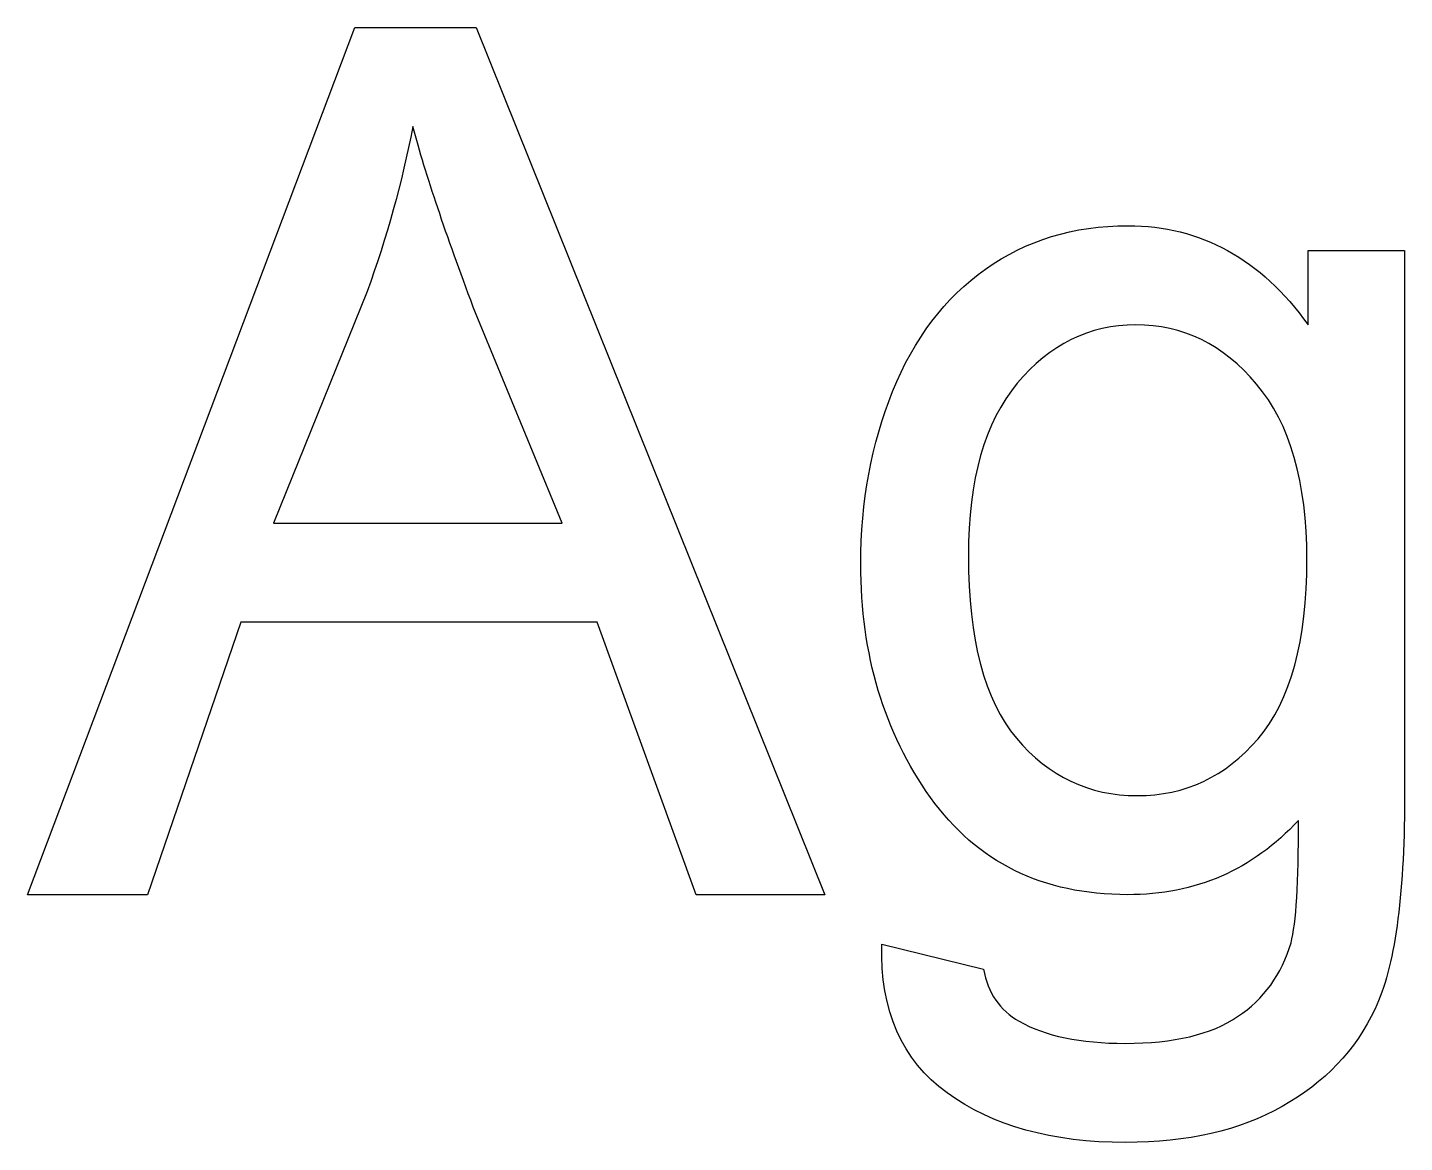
# Model space of a CAD drawing. Extents: x 0.4 to 43.2, y 0.4 to 35.1.
import ezdxf

# ---------------------------------------------------------------- set-up
doc = ezdxf.new("R2010")
doc.units = 0
doc.layers.get('0').update_dxf_attribs({"linetype": 'CONTINUOUS'})

msp = doc.modelspace()

# ---------------------------------------------------------------- linework, layer by layer
at = {"color": 7}
msp.add_lwpolyline([(0.428024, 8.131504), (10.599042, 35.093729), (14.378568, 35.093729), (25.211605, 8.131504), (21.215418, 8.131504), (18.134021, 16.605346), (7.06025, 16.605346), (4.159404, 8.131504)], close=True, dxfattribs=at)
for points in [[(40.233415, 25.849537), (40.233415, 28.160585), (43.230556, 28.160585), (43.230556, 11.104571)], [(10.984217, 26.884694), (8.071334, 19.686743)], [(8.071334, 19.686743), (17.050717, 19.686743), (14.282275, 26.403226)], [(26.981001, 6.590806), (30.146655, 5.820456)]]:
    msp.add_lwpolyline(points, dxfattribs=at)
for points in [[(12.404548, 32.012331), (12.06752, 30.279046), (11.594077, 28.569833), (10.984217, 26.884694)], [(14.282275, 26.403226), (13.439705, 28.642053), (12.813796, 30.511755), (12.404548, 32.012331)], [(30.206838, 27.582823), (31.46668, 28.481564), (32.943183, 28.930934), (34.636347, 28.930934)], [(34.636347, 28.930934), (36.899248, 28.930934), (38.764937, 27.903802), (40.233415, 25.849537)], [(27.318029, 23.779224), (27.98406, 25.42424), (28.946996, 26.692107), (30.206838, 27.582823)], [(34.877081, 25.849537), (33.432676, 25.849537), (32.204932, 25.24369), (31.193848, 24.031995)], [(38.632533, 24.007921), (37.597377, 25.235665), (36.345559, 25.849537), (34.877081, 25.849537)], [(31.193848, 24.031995), (30.182765, 22.828324), (29.677223, 21.038867), (29.677223, 18.663623)], [(40.197305, 18.555293), (40.197305, 20.962634), (39.675715, 22.780177), (38.632533, 24.007921)], [(26.331019, 18.410852), (26.331019, 20.352774), (26.660022, 22.142232), (27.318029, 23.779224)], [(28.497626, 11.152718), (27.053221, 13.174885), (26.331019, 15.594263), (26.331019, 18.410852)], [(29.677223, 18.663623), (29.677223, 16.071719), (30.17474, 14.181956), (31.169775, 12.994334)], [(38.68068, 12.982297), (39.691764, 14.169919), (40.197305, 16.027584), (40.197305, 18.555293)], [(31.169775, 12.994334), (32.172834, 11.806712), (33.424651, 11.212901), (34.925228, 11.212901)], [(34.925228, 11.212901), (36.417779, 11.212901), (37.669597, 11.8027), (38.68068, 12.982297)], [(34.62431, 8.131504), (31.984259, 8.131504), (29.942031, 9.138575), (28.497626, 11.152718)], [(43.230556, 11.104571), (43.230556, 8.039223), (42.925626, 5.864591), (42.315766, 4.580676)], [(39.932498, 10.442552), (38.512166, 8.901854), (36.74277, 8.131504), (34.62431, 8.131504)], [(39.7038, 6.638953), (39.86429, 7.240788), (39.940522, 8.508654), (39.932498, 10.442552)], [(29.015204, 1.96871), (27.610922, 2.987818), (26.932854, 4.528517), (26.981001, 6.590806)], [(38.042735, 4.339941), (38.861231, 4.885606), (39.414919, 5.651943), (39.7038, 6.638953)], [(30.146655, 5.820456), (30.283071, 5.074181), (30.652196, 4.532529), (31.254032, 4.195501)], [(34.55209, 3.509409), (36.06069, 3.509409), (37.224239, 3.786253), (38.042735, 4.339941)], [(42.315766, 4.580676), (41.71393, 3.29676), (40.750994, 2.285677), (39.426956, 1.547425)], [(31.254032, 4.195501), (32.056479, 3.738106), (33.155832, 3.509409), (34.55209, 3.509409)], [(34.564126, 0.428012), (32.277152, 0.428012), (30.427511, 0.941578), (29.015204, 1.96871)], [(39.426956, 1.547425), (38.110943, 0.80115), (36.489999, 0.428012), (34.564126, 0.428012)]]:
    msp.add_open_spline(points, degree=3, dxfattribs=at)

doc.saveas('drawing.dxf')
